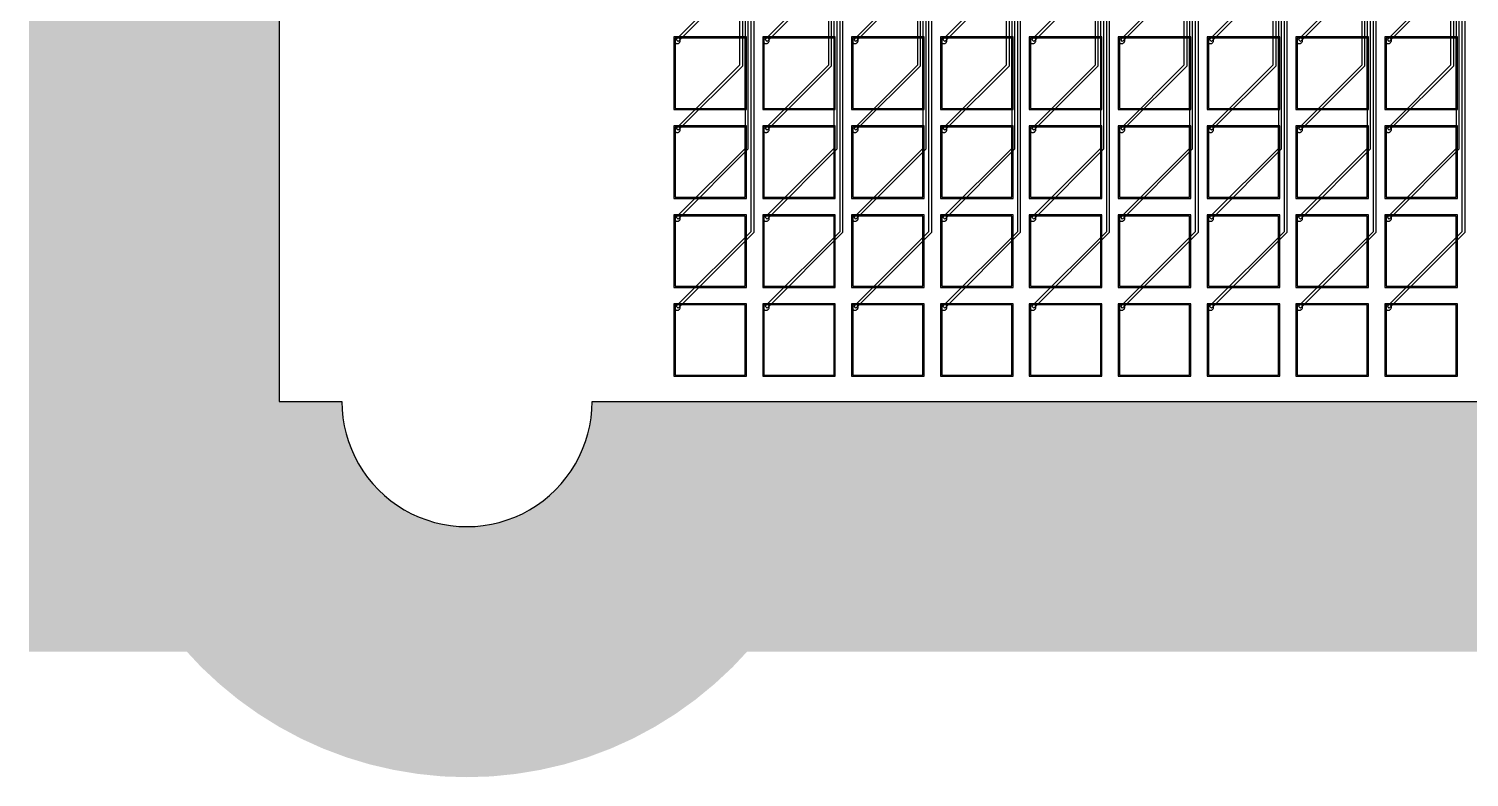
# Model space of a CAD drawing. Header units: metres. Extents: x -515 to 4265, y 201 to 1873.
# Drawn here: x -515 to 635, y 201 to 798 of the extents above; entities that cross this region are included whole.
import ezdxf

# ---------------------------------------------------------------- set-up
doc = ezdxf.new("R2010")
doc.units = ezdxf.units.M
for name, color, linetype in [('Etching', 1, 'CONTINUOUS'), ('EtchingPad', 2, 'CONTINUOUS'), ('Metal1', 4, 'CONTINUOUS'), ('Metal2', 3, 'CONTINUOUS'), ('Polyimide', 7, 'CONTINUOUS'), ('Polyimide_Negative', 5, 'CONTINUOUS')]:
    doc.layers.add(name, color=color, linetype=linetype)

msp = doc.modelspace()

# ---------------------------------------------------------------- hatches: boundary and pattern name
at = {"layer": 'Polyimide_Negative'}
h = msp.add_hatch(color=5, dxfattribs=at)
h.paths.add_polyline_path([(-515.2, 1873), (4265.2, 1873), (4265.2, 230), (1697, 230), (1697, 301), (58.4, 301), (47, 288.8), (32.6, 275.4), (17.4, 262.9), (1.5, 251.5), (-15.2, 241.1), (-32.5, 231.8), (-50.4, 223.7), (-68.8, 216.8), (-87.6, 211.1), (-106.7, 206.7), (-126.1, 203.5), (-145.6, 201.5), (-165.3, 200.9), (-184.9, 201.5), (-204.4, 203.5), (-223.8, 206.7), (-242.9, 211.1), (-261.7, 216.8), (-280.1, 223.7), (-298, 231.8), (-315.3, 241.1), (-332, 251.5), (-347.9, 262.9), (-363.1, 275.4), (-377.5, 288.8), (-388.9, 301), (-515.2, 301), (-515.2, 1873)])
h.paths.add_polyline_path([(-265.2, 501), (-265, 494.5), (-264.4, 487.9), (-263.3, 481.5), (-261.8, 475.1), (-259.9, 468.9), (-257.6, 462.7), (-254.9, 456.8), (-251.9, 451), (-248.4, 445.4), (-244.6, 440.1), (-240.4, 435.1), (-236, 430.3), (-231.2, 425.8), (-226.1, 421.7), (-220.8, 417.9), (-215.3, 414.4), (-209.5, 411.3), (-203.5, 408.6), (-197.4, 406.3), (-191.1, 404.4), (-184.8, 402.9), (-178.3, 401.9), (-171.8, 401.2), (-165.3, 401), (-158.7, 401.2), (-152.2, 401.9), (-145.7, 402.9), (-139.4, 404.4), (-133.1, 406.3), (-127, 408.6), (-121, 411.3), (-115.3, 414.4), (-109.7, 417.9), (-104.4, 421.7), (-99.3, 425.8), (-94.5, 430.3), (-90.1, 435.1), (-85.9, 440.1), (-82.1, 445.4), (-78.6, 451), (-75.6, 456.8), (-72.9, 462.7), (-70.6, 468.9), (-68.7, 475.1), (-67.2, 481.5), (-66.1, 487.9), (-65.5, 494.5), (-65.2, 501), (1897, 501), (1897, 430), (3810.2, 430), (3810.5, 436.9), (3811.1, 443.7), (3812.3, 450.5), (3813.8, 457.2), (3815.8, 463.8), (3818.2, 470.2), (3821.1, 476.4), (3824.3, 482.5), (3827.9, 488.3), (3831.9, 493.9), (3836.3, 499.2), (3841, 504.2), (3846, 508.9), (3851.3, 513.3), (3856.9, 517.3), (3862.8, 520.9), (3868.8, 524.2), (3875.1, 527), (3881.5, 529.4), (3888.1, 531.4), (3894.8, 533), (3901.5, 534.1), (3908.4, 534.8), (3915.2, 535), (3922.1, 534.8), (3929, 534.1), (3935.7, 533), (3942.4, 531.4), (3949, 529.4), (3955.4, 527), (3961.7, 524.2), (3967.8, 520.9), (3973.6, 517.3), (3979.2, 513.3), (3984.5, 508.9), (3989.5, 504.2), (3994.2, 499.2), (3998.6, 493.9), (4002.6, 488.3), (4006.2, 482.5), (4009.4, 476.4), (4012.3, 470.2), (4014.7, 463.8), (4016.7, 457.2), (4018.2, 450.5), (4019.4, 443.7), (4020, 436.9), (4020.2, 430), (4065.2, 430), (4065.2, 1673), (-315.2, 1673), (-315.2, 501), (-265.2, 501)], flags=0)

# ---------------------------------------------------------------- linework, layer by layer
at = {"layer": 'Etching'}
for points in [[(5.2, 789.2), (5.2, 789.6), (5.2, 789.9), (5.1, 790.2), (4.9, 790.5), (4.7, 790.8), (4.5, 791), (4.3, 791.2), (4, 791.4), (3.7, 791.6), (3.4, 791.7), (3.1, 791.7), (2.7, 791.8), (2.4, 791.7), (2.1, 791.7), (1.8, 791.6), (1.5, 791.4), (1.2, 791.2), (1, 791), (0.8, 790.8), (0.6, 790.5), (0.4, 790.2), (0.3, 789.9), (0.3, 789.6), (0.2, 789.2), (0.3, 788.9), (0.3, 788.6), (0.4, 788.3), (0.6, 788), (0.8, 787.7), (1, 787.5), (1.2, 787.3), (1.5, 787.1), (1.8, 786.9), (2.1, 786.8), (2.4, 786.8), (2.7, 786.8), (3.1, 786.8), (3.4, 786.8), (3.7, 786.9), (4, 787.1), (4.3, 787.3), (4.5, 787.5), (4.7, 787.7), (4.9, 788), (5.1, 788.3), (5.2, 788.6), (5.2, 788.9), (5.2, 789.2)], [(76.2, 789.2), (76.2, 789.6), (76.2, 789.9), (76.1, 790.2), (75.9, 790.5), (75.7, 790.8), (75.5, 791), (75.3, 791.2), (75, 791.4), (74.7, 791.6), (74.4, 791.7), (74.1, 791.7), (73.8, 791.8), (73.4, 791.7), (73.1, 791.7), (72.8, 791.6), (72.5, 791.4), (72.2, 791.2), (72, 791), (71.8, 790.8), (71.6, 790.5), (71.4, 790.2), (71.3, 789.9), (71.3, 789.6), (71.2, 789.2), (71.3, 788.9), (71.3, 788.6), (71.4, 788.3), (71.6, 788), (71.8, 787.7), (72, 787.5), (72.2, 787.3), (72.5, 787.1), (72.8, 786.9), (73.1, 786.8), (73.4, 786.8), (73.8, 786.8), (74.1, 786.8), (74.4, 786.8), (74.7, 786.9), (75, 787.1), (75.3, 787.3), (75.5, 787.5), (75.7, 787.7), (75.9, 788), (76.1, 788.3), (76.2, 788.6), (76.2, 788.9), (76.2, 789.2)], [(147.2, 789.2), (147.2, 789.6), (147.2, 789.9), (147.1, 790.2), (146.9, 790.5), (146.7, 790.8), (146.5, 791), (146.3, 791.2), (146, 791.4), (145.7, 791.6), (145.4, 791.7), (145.1, 791.7), (144.8, 791.8), (144.4, 791.7), (144.1, 791.7), (143.8, 791.6), (143.5, 791.4), (143.2, 791.2), (143, 791), (142.8, 790.8), (142.6, 790.5), (142.4, 790.2), (142.3, 789.9), (142.3, 789.6), (142.2, 789.2), (142.3, 788.9), (142.3, 788.6), (142.4, 788.3), (142.6, 788), (142.8, 787.7), (143, 787.5), (143.2, 787.3), (143.5, 787.1), (143.8, 786.9), (144.1, 786.8), (144.4, 786.8), (144.8, 786.8), (145.1, 786.8), (145.4, 786.8), (145.7, 786.9), (146, 787.1), (146.3, 787.3), (146.5, 787.5), (146.7, 787.7), (146.9, 788), (147.1, 788.3), (147.2, 788.6), (147.2, 788.9), (147.2, 789.2)], [(218.2, 789.2), (218.2, 789.6), (218.2, 789.9), (218.1, 790.2), (217.9, 790.5), (217.7, 790.8), (217.5, 791), (217.3, 791.2), (217, 791.4), (216.7, 791.6), (216.4, 791.7), (216.1, 791.7), (215.8, 791.8), (215.4, 791.7), (215.1, 791.7), (214.8, 791.6), (214.5, 791.4), (214.2, 791.2), (214, 791), (213.8, 790.8), (213.6, 790.5), (213.4, 790.2), (213.3, 789.9), (213.3, 789.6), (213.2, 789.2), (213.3, 788.9), (213.3, 788.6), (213.4, 788.3), (213.6, 788), (213.8, 787.7), (214, 787.5), (214.2, 787.3), (214.5, 787.1), (214.8, 786.9), (215.1, 786.8), (215.4, 786.8), (215.8, 786.8), (216.1, 786.8), (216.4, 786.8), (216.7, 786.9), (217, 787.1), (217.3, 787.3), (217.5, 787.5), (217.7, 787.7), (217.9, 788), (218.1, 788.3), (218.2, 788.6), (218.2, 788.9), (218.2, 789.2)], [(289.2, 789.2), (289.2, 789.6), (289.2, 789.9), (289.1, 790.2), (288.9, 790.5), (288.7, 790.8), (288.5, 791), (288.3, 791.2), (288, 791.4), (287.7, 791.6), (287.4, 791.7), (287.1, 791.7), (286.8, 791.8), (286.4, 791.7), (286.1, 791.7), (285.8, 791.6), (285.5, 791.4), (285.2, 791.2), (285, 791), (284.8, 790.8), (284.6, 790.5), (284.4, 790.2), (284.3, 789.9), (284.3, 789.6), (284.2, 789.2), (284.3, 788.9), (284.3, 788.6), (284.4, 788.3), (284.6, 788), (284.8, 787.7), (285, 787.5), (285.2, 787.3), (285.5, 787.1), (285.8, 786.9), (286.1, 786.8), (286.4, 786.8), (286.8, 786.8), (287.1, 786.8), (287.4, 786.8), (287.7, 786.9), (288, 787.1), (288.3, 787.3), (288.5, 787.5), (288.7, 787.7), (288.9, 788), (289.1, 788.3), (289.2, 788.6), (289.2, 788.9), (289.2, 789.2)], [(360.2, 789.2), (360.2, 789.6), (360.2, 789.9), (360.1, 790.2), (359.9, 790.5), (359.7, 790.8), (359.5, 791), (359.3, 791.2), (359, 791.4), (358.7, 791.6), (358.4, 791.7), (358.1, 791.7), (357.8, 791.8), (357.4, 791.7), (357.1, 791.7), (356.8, 791.6), (356.5, 791.4), (356.2, 791.2), (356, 791), (355.8, 790.8), (355.6, 790.5), (355.4, 790.2), (355.3, 789.9), (355.3, 789.6), (355.2, 789.2), (355.3, 788.9), (355.3, 788.6), (355.4, 788.3), (355.6, 788), (355.8, 787.7), (356, 787.5), (356.2, 787.3), (356.5, 787.1), (356.8, 786.9), (357.1, 786.8), (357.4, 786.8), (357.8, 786.8), (358.1, 786.8), (358.4, 786.8), (358.7, 786.9), (359, 787.1), (359.3, 787.3), (359.5, 787.5), (359.7, 787.7), (359.9, 788), (360.1, 788.3), (360.2, 788.6), (360.2, 788.9), (360.2, 789.2)], [(431.2, 789.2), (431.2, 789.6), (431.2, 789.9), (431.1, 790.2), (430.9, 790.5), (430.7, 790.8), (430.5, 791), (430.3, 791.2), (430, 791.4), (429.7, 791.6), (429.4, 791.7), (429.1, 791.7), (428.8, 791.8), (428.4, 791.7), (428.1, 791.7), (427.8, 791.6), (427.5, 791.4), (427.2, 791.2), (427, 791), (426.8, 790.8), (426.6, 790.5), (426.4, 790.2), (426.3, 789.9), (426.3, 789.6), (426.2, 789.2), (426.3, 788.9), (426.3, 788.6), (426.4, 788.3), (426.6, 788), (426.8, 787.7), (427, 787.5), (427.2, 787.3), (427.5, 787.1), (427.8, 786.9), (428.1, 786.8), (428.4, 786.8), (428.8, 786.8), (429.1, 786.8), (429.4, 786.8), (429.7, 786.9), (430, 787.1), (430.3, 787.3), (430.5, 787.5), (430.7, 787.7), (430.9, 788), (431.1, 788.3), (431.2, 788.6), (431.2, 788.9), (431.2, 789.2)], [(502.2, 789.2), (502.2, 789.6), (502.2, 789.9), (502.1, 790.2), (501.9, 790.5), (501.7, 790.8), (501.5, 791), (501.3, 791.2), (501, 791.4), (500.7, 791.6), (500.4, 791.7), (500.1, 791.7), (499.8, 791.8), (499.4, 791.7), (499.1, 791.7), (498.8, 791.6), (498.5, 791.4), (498.2, 791.2), (498, 791), (497.8, 790.8), (497.6, 790.5), (497.4, 790.2), (497.3, 789.9), (497.3, 789.6), (497.2, 789.2), (497.3, 788.9), (497.3, 788.6), (497.4, 788.3), (497.6, 788), (497.8, 787.7), (498, 787.5), (498.2, 787.3), (498.5, 787.1), (498.8, 786.9), (499.1, 786.8), (499.4, 786.8), (499.8, 786.8), (500.1, 786.8), (500.4, 786.8), (500.7, 786.9), (501, 787.1), (501.3, 787.3), (501.5, 787.5), (501.7, 787.7), (501.9, 788), (502.1, 788.3), (502.2, 788.6), (502.2, 788.9), (502.2, 789.2)], [(573.2, 789.2), (573.2, 789.6), (573.2, 789.9), (573.1, 790.2), (572.9, 790.5), (572.7, 790.8), (572.5, 791), (572.3, 791.2), (572, 791.4), (571.7, 791.6), (571.4, 791.7), (571.1, 791.7), (570.8, 791.8), (570.4, 791.7), (570.1, 791.7), (569.8, 791.6), (569.5, 791.4), (569.2, 791.2), (569, 791), (568.8, 790.8), (568.6, 790.5), (568.4, 790.2), (568.3, 789.9), (568.3, 789.6), (568.2, 789.2), (568.3, 788.9), (568.3, 788.6), (568.4, 788.3), (568.6, 788), (568.8, 787.7), (569, 787.5), (569.2, 787.3), (569.5, 787.1), (569.8, 786.9), (570.1, 786.8), (570.4, 786.8), (570.8, 786.8), (571.1, 786.8), (571.4, 786.8), (571.7, 786.9), (572, 787.1), (572.3, 787.3), (572.5, 787.5), (572.7, 787.7), (572.9, 788), (573.1, 788.3), (573.2, 788.6), (573.2, 788.9), (573.2, 789.2)], [(5.2, 718.2), (5.2, 718.6), (5.2, 718.9), (5.1, 719.2), (4.9, 719.5), (4.7, 719.8), (4.5, 720), (4.3, 720.2), (4, 720.4), (3.7, 720.6), (3.4, 720.7), (3.1, 720.7), (2.7, 720.8), (2.4, 720.7), (2.1, 720.7), (1.8, 720.6), (1.5, 720.4), (1.2, 720.2), (1, 720), (0.8, 719.8), (0.6, 719.5), (0.4, 719.2), (0.3, 718.9), (0.3, 718.6), (0.2, 718.2), (0.3, 717.9), (0.3, 717.6), (0.4, 717.3), (0.6, 717), (0.8, 716.7), (1, 716.5), (1.2, 716.3), (1.5, 716.1), (1.8, 715.9), (2.1, 715.8), (2.4, 715.8), (2.7, 715.8), (3.1, 715.8), (3.4, 715.8), (3.7, 715.9), (4, 716.1), (4.3, 716.3), (4.5, 716.5), (4.7, 716.7), (4.9, 717), (5.1, 717.3), (5.2, 717.6), (5.2, 717.9), (5.2, 718.2)], [(76.2, 718.2), (76.2, 718.6), (76.2, 718.9), (76.1, 719.2), (75.9, 719.5), (75.7, 719.8), (75.5, 720), (75.3, 720.2), (75, 720.4), (74.7, 720.6), (74.4, 720.7), (74.1, 720.7), (73.8, 720.8), (73.4, 720.7), (73.1, 720.7), (72.8, 720.6), (72.5, 720.4), (72.2, 720.2), (72, 720), (71.8, 719.8), (71.6, 719.5), (71.4, 719.2), (71.3, 718.9), (71.3, 718.6), (71.2, 718.2), (71.3, 717.9), (71.3, 717.6), (71.4, 717.3), (71.6, 717), (71.8, 716.7), (72, 716.5), (72.2, 716.3), (72.5, 716.1), (72.8, 715.9), (73.1, 715.8), (73.4, 715.8), (73.8, 715.8), (74.1, 715.8), (74.4, 715.8), (74.7, 715.9), (75, 716.1), (75.3, 716.3), (75.5, 716.5), (75.7, 716.7), (75.9, 717), (76.1, 717.3), (76.2, 717.6), (76.2, 717.9), (76.2, 718.2)], [(147.2, 718.2), (147.2, 718.6), (147.2, 718.9), (147.1, 719.2), (146.9, 719.5), (146.7, 719.8), (146.5, 720), (146.3, 720.2), (146, 720.4), (145.7, 720.6), (145.4, 720.7), (145.1, 720.7), (144.8, 720.8), (144.4, 720.7), (144.1, 720.7), (143.8, 720.6), (143.5, 720.4), (143.2, 720.2), (143, 720), (142.8, 719.8), (142.6, 719.5), (142.4, 719.2), (142.3, 718.9), (142.3, 718.6), (142.2, 718.2), (142.3, 717.9), (142.3, 717.6), (142.4, 717.3), (142.6, 717), (142.8, 716.7), (143, 716.5), (143.2, 716.3), (143.5, 716.1), (143.8, 715.9), (144.1, 715.8), (144.4, 715.8), (144.8, 715.8), (145.1, 715.8), (145.4, 715.8), (145.7, 715.9), (146, 716.1), (146.3, 716.3), (146.5, 716.5), (146.7, 716.7), (146.9, 717), (147.1, 717.3), (147.2, 717.6), (147.2, 717.9), (147.2, 718.2)], [(218.2, 718.2), (218.2, 718.6), (218.2, 718.9), (218.1, 719.2), (217.9, 719.5), (217.7, 719.8), (217.5, 720), (217.3, 720.2), (217, 720.4), (216.7, 720.6), (216.4, 720.7), (216.1, 720.7), (215.8, 720.8), (215.4, 720.7), (215.1, 720.7), (214.8, 720.6), (214.5, 720.4), (214.2, 720.2), (214, 720), (213.8, 719.8), (213.6, 719.5), (213.4, 719.2), (213.3, 718.9), (213.3, 718.6), (213.2, 718.2), (213.3, 717.9), (213.3, 717.6), (213.4, 717.3), (213.6, 717), (213.8, 716.7), (214, 716.5), (214.2, 716.3), (214.5, 716.1), (214.8, 715.9), (215.1, 715.8), (215.4, 715.8), (215.8, 715.8), (216.1, 715.8), (216.4, 715.8), (216.7, 715.9), (217, 716.1), (217.3, 716.3), (217.5, 716.5), (217.7, 716.7), (217.9, 717), (218.1, 717.3), (218.2, 717.6), (218.2, 717.9), (218.2, 718.2)], [(289.2, 718.2), (289.2, 718.6), (289.2, 718.9), (289.1, 719.2), (288.9, 719.5), (288.7, 719.8), (288.5, 720), (288.3, 720.2), (288, 720.4), (287.7, 720.6), (287.4, 720.7), (287.1, 720.7), (286.8, 720.8), (286.4, 720.7), (286.1, 720.7), (285.8, 720.6), (285.5, 720.4), (285.2, 720.2), (285, 720), (284.8, 719.8), (284.6, 719.5), (284.4, 719.2), (284.3, 718.9), (284.3, 718.6), (284.2, 718.2), (284.3, 717.9), (284.3, 717.6), (284.4, 717.3), (284.6, 717), (284.8, 716.7), (285, 716.5), (285.2, 716.3), (285.5, 716.1), (285.8, 715.9), (286.1, 715.8), (286.4, 715.8), (286.8, 715.8), (287.1, 715.8), (287.4, 715.8), (287.7, 715.9), (288, 716.1), (288.3, 716.3), (288.5, 716.5), (288.7, 716.7), (288.9, 717), (289.1, 717.3), (289.2, 717.6), (289.2, 717.9), (289.2, 718.2)], [(360.2, 718.2), (360.2, 718.6), (360.2, 718.9), (360.1, 719.2), (359.9, 719.5), (359.7, 719.8), (359.5, 720), (359.3, 720.2), (359, 720.4), (358.7, 720.6), (358.4, 720.7), (358.1, 720.7), (357.8, 720.8), (357.4, 720.7), (357.1, 720.7), (356.8, 720.6), (356.5, 720.4), (356.2, 720.2), (356, 720), (355.8, 719.8), (355.6, 719.5), (355.4, 719.2), (355.3, 718.9), (355.3, 718.6), (355.2, 718.2), (355.3, 717.9), (355.3, 717.6), (355.4, 717.3), (355.6, 717), (355.8, 716.7), (356, 716.5), (356.2, 716.3), (356.5, 716.1), (356.8, 715.9), (357.1, 715.8), (357.4, 715.8), (357.8, 715.8), (358.1, 715.8), (358.4, 715.8), (358.7, 715.9), (359, 716.1), (359.3, 716.3), (359.5, 716.5), (359.7, 716.7), (359.9, 717), (360.1, 717.3), (360.2, 717.6), (360.2, 717.9), (360.2, 718.2)], [(431.2, 718.2), (431.2, 718.6), (431.2, 718.9), (431.1, 719.2), (430.9, 719.5), (430.7, 719.8), (430.5, 720), (430.3, 720.2), (430, 720.4), (429.7, 720.6), (429.4, 720.7), (429.1, 720.7), (428.8, 720.8), (428.4, 720.7), (428.1, 720.7), (427.8, 720.6), (427.5, 720.4), (427.2, 720.2), (427, 720), (426.8, 719.8), (426.6, 719.5), (426.4, 719.2), (426.3, 718.9), (426.3, 718.6), (426.2, 718.2), (426.3, 717.9), (426.3, 717.6), (426.4, 717.3), (426.6, 717), (426.8, 716.7), (427, 716.5), (427.2, 716.3), (427.5, 716.1), (427.8, 715.9), (428.1, 715.8), (428.4, 715.8), (428.8, 715.8), (429.1, 715.8), (429.4, 715.8), (429.7, 715.9), (430, 716.1), (430.3, 716.3), (430.5, 716.5), (430.7, 716.7), (430.9, 717), (431.1, 717.3), (431.2, 717.6), (431.2, 717.9), (431.2, 718.2)], [(502.2, 718.2), (502.2, 718.6), (502.2, 718.9), (502.1, 719.2), (501.9, 719.5), (501.7, 719.8), (501.5, 720), (501.3, 720.2), (501, 720.4), (500.7, 720.6), (500.4, 720.7), (500.1, 720.7), (499.8, 720.8), (499.4, 720.7), (499.1, 720.7), (498.8, 720.6), (498.5, 720.4), (498.2, 720.2), (498, 720), (497.8, 719.8), (497.6, 719.5), (497.4, 719.2), (497.3, 718.9), (497.3, 718.6), (497.2, 718.2), (497.3, 717.9), (497.3, 717.6), (497.4, 717.3), (497.6, 717), (497.8, 716.7), (498, 716.5), (498.2, 716.3), (498.5, 716.1), (498.8, 715.9), (499.1, 715.8), (499.4, 715.8), (499.8, 715.8), (500.1, 715.8), (500.4, 715.8), (500.7, 715.9), (501, 716.1), (501.3, 716.3), (501.5, 716.5), (501.7, 716.7), (501.9, 717), (502.1, 717.3), (502.2, 717.6), (502.2, 717.9), (502.2, 718.2)], [(573.2, 718.2), (573.2, 718.6), (573.2, 718.9), (573.1, 719.2), (572.9, 719.5), (572.7, 719.8), (572.5, 720), (572.3, 720.2), (572, 720.4), (571.7, 720.6), (571.4, 720.7), (571.1, 720.7), (570.8, 720.8), (570.4, 720.7), (570.1, 720.7), (569.8, 720.6), (569.5, 720.4), (569.2, 720.2), (569, 720), (568.8, 719.8), (568.6, 719.5), (568.4, 719.2), (568.3, 718.9), (568.3, 718.6), (568.2, 718.2), (568.3, 717.9), (568.3, 717.6), (568.4, 717.3), (568.6, 717), (568.8, 716.7), (569, 716.5), (569.2, 716.3), (569.5, 716.1), (569.8, 715.9), (570.1, 715.8), (570.4, 715.8), (570.8, 715.8), (571.1, 715.8), (571.4, 715.8), (571.7, 715.9), (572, 716.1), (572.3, 716.3), (572.5, 716.5), (572.7, 716.7), (572.9, 717), (573.1, 717.3), (573.2, 717.6), (573.2, 717.9), (573.2, 718.2)], [(5.2, 647.2), (5.2, 647.6), (5.2, 647.9), (5.1, 648.2), (4.9, 648.5), (4.7, 648.8), (4.5, 649), (4.3, 649.2), (4, 649.4), (3.7, 649.6), (3.4, 649.7), (3.1, 649.7), (2.7, 649.8), (2.4, 649.7), (2.1, 649.7), (1.8, 649.6), (1.5, 649.4), (1.2, 649.2), (1, 649), (0.8, 648.8), (0.6, 648.5), (0.4, 648.2), (0.3, 647.9), (0.3, 647.6), (0.2, 647.2), (0.3, 646.9), (0.3, 646.6), (0.4, 646.3), (0.6, 646), (0.8, 645.7), (1, 645.5), (1.2, 645.3), (1.5, 645.1), (1.8, 644.9), (2.1, 644.8), (2.4, 644.8), (2.7, 644.8), (3.1, 644.8), (3.4, 644.8), (3.7, 644.9), (4, 645.1), (4.3, 645.3), (4.5, 645.5), (4.7, 645.7), (4.9, 646), (5.1, 646.3), (5.2, 646.6), (5.2, 646.9), (5.2, 647.2)], [(76.2, 647.2), (76.2, 647.6), (76.2, 647.9), (76.1, 648.2), (75.9, 648.5), (75.7, 648.8), (75.5, 649), (75.3, 649.2), (75, 649.4), (74.7, 649.6), (74.4, 649.7), (74.1, 649.7), (73.8, 649.8), (73.4, 649.7), (73.1, 649.7), (72.8, 649.6), (72.5, 649.4), (72.2, 649.2), (72, 649), (71.8, 648.8), (71.6, 648.5), (71.4, 648.2), (71.3, 647.9), (71.3, 647.6), (71.2, 647.2), (71.3, 646.9), (71.3, 646.6), (71.4, 646.3), (71.6, 646), (71.8, 645.7), (72, 645.5), (72.2, 645.3), (72.5, 645.1), (72.8, 644.9), (73.1, 644.8), (73.4, 644.8), (73.8, 644.8), (74.1, 644.8), (74.4, 644.8), (74.7, 644.9), (75, 645.1), (75.3, 645.3), (75.5, 645.5), (75.7, 645.7), (75.9, 646), (76.1, 646.3), (76.2, 646.6), (76.2, 646.9), (76.2, 647.2)], [(147.2, 647.2), (147.2, 647.6), (147.2, 647.9), (147.1, 648.2), (146.9, 648.5), (146.7, 648.8), (146.5, 649), (146.3, 649.2), (146, 649.4), (145.7, 649.6), (145.4, 649.7), (145.1, 649.7), (144.8, 649.8), (144.4, 649.7), (144.1, 649.7), (143.8, 649.6), (143.5, 649.4), (143.2, 649.2), (143, 649), (142.8, 648.8), (142.6, 648.5), (142.4, 648.2), (142.3, 647.9), (142.3, 647.6), (142.2, 647.2), (142.3, 646.9), (142.3, 646.6), (142.4, 646.3), (142.6, 646), (142.8, 645.7), (143, 645.5), (143.2, 645.3), (143.5, 645.1), (143.8, 644.9), (144.1, 644.8), (144.4, 644.8), (144.8, 644.8), (145.1, 644.8), (145.4, 644.8), (145.7, 644.9), (146, 645.1), (146.3, 645.3), (146.5, 645.5), (146.7, 645.7), (146.9, 646), (147.1, 646.3), (147.2, 646.6), (147.2, 646.9), (147.2, 647.2)], [(218.2, 647.2), (218.2, 647.6), (218.2, 647.9), (218.1, 648.2), (217.9, 648.5), (217.7, 648.8), (217.5, 649), (217.3, 649.2), (217, 649.4), (216.7, 649.6), (216.4, 649.7), (216.1, 649.7), (215.8, 649.8), (215.4, 649.7), (215.1, 649.7), (214.8, 649.6), (214.5, 649.4), (214.2, 649.2), (214, 649), (213.8, 648.8), (213.6, 648.5), (213.4, 648.2), (213.3, 647.9), (213.3, 647.6), (213.2, 647.2), (213.3, 646.9), (213.3, 646.6), (213.4, 646.3), (213.6, 646), (213.8, 645.7), (214, 645.5), (214.2, 645.3), (214.5, 645.1), (214.8, 644.9), (215.1, 644.8), (215.4, 644.8), (215.8, 644.8), (216.1, 644.8), (216.4, 644.8), (216.7, 644.9), (217, 645.1), (217.3, 645.3), (217.5, 645.5), (217.7, 645.7), (217.9, 646), (218.1, 646.3), (218.2, 646.6), (218.2, 646.9), (218.2, 647.2)], [(289.2, 647.2), (289.2, 647.6), (289.2, 647.9), (289.1, 648.2), (288.9, 648.5), (288.7, 648.8), (288.5, 649), (288.3, 649.2), (288, 649.4), (287.7, 649.6), (287.4, 649.7), (287.1, 649.7), (286.8, 649.8), (286.4, 649.7), (286.1, 649.7), (285.8, 649.6), (285.5, 649.4), (285.2, 649.2), (285, 649), (284.8, 648.8), (284.6, 648.5), (284.4, 648.2), (284.3, 647.9), (284.3, 647.6), (284.2, 647.2), (284.3, 646.9), (284.3, 646.6), (284.4, 646.3), (284.6, 646), (284.8, 645.7), (285, 645.5), (285.2, 645.3), (285.5, 645.1), (285.8, 644.9), (286.1, 644.8), (286.4, 644.8), (286.8, 644.8), (287.1, 644.8), (287.4, 644.8), (287.7, 644.9), (288, 645.1), (288.3, 645.3), (288.5, 645.5), (288.7, 645.7), (288.9, 646), (289.1, 646.3), (289.2, 646.6), (289.2, 646.9), (289.2, 647.2)], [(360.2, 647.2), (360.2, 647.6), (360.2, 647.9), (360.1, 648.2), (359.9, 648.5), (359.7, 648.8), (359.5, 649), (359.3, 649.2), (359, 649.4), (358.7, 649.6), (358.4, 649.7), (358.1, 649.7), (357.8, 649.8), (357.4, 649.7), (357.1, 649.7), (356.8, 649.6), (356.5, 649.4), (356.2, 649.2), (356, 649), (355.8, 648.8), (355.6, 648.5), (355.4, 648.2), (355.3, 647.9), (355.3, 647.6), (355.2, 647.2), (355.3, 646.9), (355.3, 646.6), (355.4, 646.3), (355.6, 646), (355.8, 645.7), (356, 645.5), (356.2, 645.3), (356.5, 645.1), (356.8, 644.9), (357.1, 644.8), (357.4, 644.8), (357.8, 644.8), (358.1, 644.8), (358.4, 644.8), (358.7, 644.9), (359, 645.1), (359.3, 645.3), (359.5, 645.5), (359.7, 645.7), (359.9, 646), (360.1, 646.3), (360.2, 646.6), (360.2, 646.9), (360.2, 647.2)], [(431.2, 647.2), (431.2, 647.6), (431.2, 647.9), (431.1, 648.2), (430.9, 648.5), (430.7, 648.8), (430.5, 649), (430.3, 649.2), (430, 649.4), (429.7, 649.6), (429.4, 649.7), (429.1, 649.7), (428.8, 649.8), (428.4, 649.7), (428.1, 649.7), (427.8, 649.6), (427.5, 649.4), (427.2, 649.2), (427, 649), (426.8, 648.8), (426.6, 648.5), (426.4, 648.2), (426.3, 647.9), (426.3, 647.6), (426.2, 647.2), (426.3, 646.9), (426.3, 646.6), (426.4, 646.3), (426.6, 646), (426.8, 645.7), (427, 645.5), (427.2, 645.3), (427.5, 645.1), (427.8, 644.9), (428.1, 644.8), (428.4, 644.8), (428.8, 644.8), (429.1, 644.8), (429.4, 644.8), (429.7, 644.9), (430, 645.1), (430.3, 645.3), (430.5, 645.5), (430.7, 645.7), (430.9, 646), (431.1, 646.3), (431.2, 646.6), (431.2, 646.9), (431.2, 647.2)], [(502.2, 647.2), (502.2, 647.6), (502.2, 647.9), (502.1, 648.2), (501.9, 648.5), (501.7, 648.8), (501.5, 649), (501.3, 649.2), (501, 649.4), (500.7, 649.6), (500.4, 649.7), (500.1, 649.7), (499.8, 649.8), (499.4, 649.7), (499.1, 649.7), (498.8, 649.6), (498.5, 649.4), (498.2, 649.2), (498, 649), (497.8, 648.8), (497.6, 648.5), (497.4, 648.2), (497.3, 647.9), (497.3, 647.6), (497.2, 647.2), (497.3, 646.9), (497.3, 646.6), (497.4, 646.3), (497.6, 646), (497.8, 645.7), (498, 645.5), (498.2, 645.3), (498.5, 645.1), (498.8, 644.9), (499.1, 644.8), (499.4, 644.8), (499.8, 644.8), (500.1, 644.8), (500.4, 644.8), (500.7, 644.9), (501, 645.1), (501.3, 645.3), (501.5, 645.5), (501.7, 645.7), (501.9, 646), (502.1, 646.3), (502.2, 646.6), (502.2, 646.9), (502.2, 647.2)], [(573.2, 647.2), (573.2, 647.6), (573.2, 647.9), (573.1, 648.2), (572.9, 648.5), (572.7, 648.8), (572.5, 649), (572.3, 649.2), (572, 649.4), (571.7, 649.6), (571.4, 649.7), (571.1, 649.7), (570.8, 649.8), (570.4, 649.7), (570.1, 649.7), (569.8, 649.6), (569.5, 649.4), (569.2, 649.2), (569, 649), (568.8, 648.8), (568.6, 648.5), (568.4, 648.2), (568.3, 647.9), (568.3, 647.6), (568.2, 647.2), (568.3, 646.9), (568.3, 646.6), (568.4, 646.3), (568.6, 646), (568.8, 645.7), (569, 645.5), (569.2, 645.3), (569.5, 645.1), (569.8, 644.9), (570.1, 644.8), (570.4, 644.8), (570.8, 644.8), (571.1, 644.8), (571.4, 644.8), (571.7, 644.9), (572, 645.1), (572.3, 645.3), (572.5, 645.5), (572.7, 645.7), (572.9, 646), (573.1, 646.3), (573.2, 646.6), (573.2, 646.9), (573.2, 647.2)], [(5.2, 576.2), (5.2, 576.6), (5.2, 576.9), (5.1, 577.2), (4.9, 577.5), (4.7, 577.8), (4.5, 578), (4.3, 578.2), (4, 578.4), (3.7, 578.6), (3.4, 578.7), (3.1, 578.7), (2.7, 578.8), (2.4, 578.7), (2.1, 578.7), (1.8, 578.6), (1.5, 578.4), (1.2, 578.2), (1, 578), (0.8, 577.8), (0.6, 577.5), (0.4, 577.2), (0.3, 576.9), (0.3, 576.6), (0.2, 576.2), (0.3, 575.9), (0.3, 575.6), (0.4, 575.3), (0.6, 575), (0.8, 574.7), (1, 574.5), (1.2, 574.3), (1.5, 574.1), (1.8, 573.9), (2.1, 573.8), (2.4, 573.8), (2.7, 573.8), (3.1, 573.8), (3.4, 573.8), (3.7, 573.9), (4, 574.1), (4.3, 574.3), (4.5, 574.5), (4.7, 574.7), (4.9, 575), (5.1, 575.3), (5.2, 575.6), (5.2, 575.9), (5.2, 576.2)], [(76.2, 576.2), (76.2, 576.6), (76.2, 576.9), (76.1, 577.2), (75.9, 577.5), (75.7, 577.8), (75.5, 578), (75.3, 578.2), (75, 578.4), (74.7, 578.6), (74.4, 578.7), (74.1, 578.7), (73.8, 578.8), (73.4, 578.7), (73.1, 578.7), (72.8, 578.6), (72.5, 578.4), (72.2, 578.2), (72, 578), (71.8, 577.8), (71.6, 577.5), (71.4, 577.2), (71.3, 576.9), (71.3, 576.6), (71.2, 576.2), (71.3, 575.9), (71.3, 575.6), (71.4, 575.3), (71.6, 575), (71.8, 574.7), (72, 574.5), (72.2, 574.3), (72.5, 574.1), (72.8, 573.9), (73.1, 573.8), (73.4, 573.8), (73.8, 573.8), (74.1, 573.8), (74.4, 573.8), (74.7, 573.9), (75, 574.1), (75.3, 574.3), (75.5, 574.5), (75.7, 574.7), (75.9, 575), (76.1, 575.3), (76.2, 575.6), (76.2, 575.9), (76.2, 576.2)], [(147.2, 576.2), (147.2, 576.6), (147.2, 576.9), (147.1, 577.2), (146.9, 577.5), (146.7, 577.8), (146.5, 578), (146.3, 578.2), (146, 578.4), (145.7, 578.6), (145.4, 578.7), (145.1, 578.7), (144.8, 578.8), (144.4, 578.7), (144.1, 578.7), (143.8, 578.6), (143.5, 578.4), (143.2, 578.2), (143, 578), (142.8, 577.8), (142.6, 577.5), (142.4, 577.2), (142.3, 576.9), (142.3, 576.6), (142.2, 576.2), (142.3, 575.9), (142.3, 575.6), (142.4, 575.3), (142.6, 575), (142.8, 574.7), (143, 574.5), (143.2, 574.3), (143.5, 574.1), (143.8, 573.9), (144.1, 573.8), (144.4, 573.8), (144.8, 573.8), (145.1, 573.8), (145.4, 573.8), (145.7, 573.9), (146, 574.1), (146.3, 574.3), (146.5, 574.5), (146.7, 574.7), (146.9, 575), (147.1, 575.3), (147.2, 575.6), (147.2, 575.9), (147.2, 576.2)], [(218.2, 576.2), (218.2, 576.6), (218.2, 576.9), (218.1, 577.2), (217.9, 577.5), (217.7, 577.8), (217.5, 578), (217.3, 578.2), (217, 578.4), (216.7, 578.6), (216.4, 578.7), (216.1, 578.7), (215.8, 578.8), (215.4, 578.7), (215.1, 578.7), (214.8, 578.6), (214.5, 578.4), (214.2, 578.2), (214, 578), (213.8, 577.8), (213.6, 577.5), (213.4, 577.2), (213.3, 576.9), (213.3, 576.6), (213.2, 576.2), (213.3, 575.9), (213.3, 575.6), (213.4, 575.3), (213.6, 575), (213.8, 574.7), (214, 574.5), (214.2, 574.3), (214.5, 574.1), (214.8, 573.9), (215.1, 573.8), (215.4, 573.8), (215.8, 573.8), (216.1, 573.8), (216.4, 573.8), (216.7, 573.9), (217, 574.1), (217.3, 574.3), (217.5, 574.5), (217.7, 574.7), (217.9, 575), (218.1, 575.3), (218.2, 575.6), (218.2, 575.9), (218.2, 576.2)], [(289.2, 576.2), (289.2, 576.6), (289.2, 576.9), (289.1, 577.2), (288.9, 577.5), (288.7, 577.8), (288.5, 578), (288.3, 578.2), (288, 578.4), (287.7, 578.6), (287.4, 578.7), (287.1, 578.7), (286.8, 578.8), (286.4, 578.7), (286.1, 578.7), (285.8, 578.6), (285.5, 578.4), (285.2, 578.2), (285, 578), (284.8, 577.8), (284.6, 577.5), (284.4, 577.2), (284.3, 576.9), (284.3, 576.6), (284.2, 576.2), (284.3, 575.9), (284.3, 575.6), (284.4, 575.3), (284.6, 575), (284.8, 574.7), (285, 574.5), (285.2, 574.3), (285.5, 574.1), (285.8, 573.9), (286.1, 573.8), (286.4, 573.8), (286.8, 573.8), (287.1, 573.8), (287.4, 573.8), (287.7, 573.9), (288, 574.1), (288.3, 574.3), (288.5, 574.5), (288.7, 574.7), (288.9, 575), (289.1, 575.3), (289.2, 575.6), (289.2, 575.9), (289.2, 576.2)], [(360.2, 576.2), (360.2, 576.6), (360.2, 576.9), (360.1, 577.2), (359.9, 577.5), (359.7, 577.8), (359.5, 578), (359.3, 578.2), (359, 578.4), (358.7, 578.6), (358.4, 578.7), (358.1, 578.7), (357.8, 578.8), (357.4, 578.7), (357.1, 578.7), (356.8, 578.6), (356.5, 578.4), (356.2, 578.2), (356, 578), (355.8, 577.8), (355.6, 577.5), (355.4, 577.2), (355.3, 576.9), (355.3, 576.6), (355.2, 576.2), (355.3, 575.9), (355.3, 575.6), (355.4, 575.3), (355.6, 575), (355.8, 574.7), (356, 574.5), (356.2, 574.3), (356.5, 574.1), (356.8, 573.9), (357.1, 573.8), (357.4, 573.8), (357.8, 573.8), (358.1, 573.8), (358.4, 573.8), (358.7, 573.9), (359, 574.1), (359.3, 574.3), (359.5, 574.5), (359.7, 574.7), (359.9, 575), (360.1, 575.3), (360.2, 575.6), (360.2, 575.9), (360.2, 576.2)], [(431.2, 576.2), (431.2, 576.6), (431.2, 576.9), (431.1, 577.2), (430.9, 577.5), (430.7, 577.8), (430.5, 578), (430.3, 578.2), (430, 578.4), (429.7, 578.6), (429.4, 578.7), (429.1, 578.7), (428.8, 578.8), (428.4, 578.7), (428.1, 578.7), (427.8, 578.6), (427.5, 578.4), (427.2, 578.2), (427, 578), (426.8, 577.8), (426.6, 577.5), (426.4, 577.2), (426.3, 576.9), (426.3, 576.6), (426.2, 576.2), (426.3, 575.9), (426.3, 575.6), (426.4, 575.3), (426.6, 575), (426.8, 574.7), (427, 574.5), (427.2, 574.3), (427.5, 574.1), (427.8, 573.9), (428.1, 573.8), (428.4, 573.8), (428.8, 573.8), (429.1, 573.8), (429.4, 573.8), (429.7, 573.9), (430, 574.1), (430.3, 574.3), (430.5, 574.5), (430.7, 574.7), (430.9, 575), (431.1, 575.3), (431.2, 575.6), (431.2, 575.9), (431.2, 576.2)], [(502.2, 576.2), (502.2, 576.6), (502.2, 576.9), (502.1, 577.2), (501.9, 577.5), (501.7, 577.8), (501.5, 578), (501.3, 578.2), (501, 578.4), (500.7, 578.6), (500.4, 578.7), (500.1, 578.7), (499.8, 578.8), (499.4, 578.7), (499.1, 578.7), (498.8, 578.6), (498.5, 578.4), (498.2, 578.2), (498, 578), (497.8, 577.8), (497.6, 577.5), (497.4, 577.2), (497.3, 576.9), (497.3, 576.6), (497.2, 576.2), (497.3, 575.9), (497.3, 575.6), (497.4, 575.3), (497.6, 575), (497.8, 574.7), (498, 574.5), (498.2, 574.3), (498.5, 574.1), (498.8, 573.9), (499.1, 573.8), (499.4, 573.8), (499.8, 573.8), (500.1, 573.8), (500.4, 573.8), (500.7, 573.9), (501, 574.1), (501.3, 574.3), (501.5, 574.5), (501.7, 574.7), (501.9, 575), (502.1, 575.3), (502.2, 575.6), (502.2, 575.9), (502.2, 576.2)], [(573.2, 576.2), (573.2, 576.6), (573.2, 576.9), (573.1, 577.2), (572.9, 577.5), (572.7, 577.8), (572.5, 578), (572.3, 578.2), (572, 578.4), (571.7, 578.6), (571.4, 578.7), (571.1, 578.7), (570.8, 578.8), (570.4, 578.7), (570.1, 578.7), (569.8, 578.6), (569.5, 578.4), (569.2, 578.2), (569, 578), (568.8, 577.8), (568.6, 577.5), (568.4, 577.2), (568.3, 576.9), (568.3, 576.6), (568.2, 576.2), (568.3, 575.9), (568.3, 575.6), (568.4, 575.3), (568.6, 575), (568.8, 574.7), (569, 574.5), (569.2, 574.3), (569.5, 574.1), (569.8, 573.9), (570.1, 573.8), (570.4, 573.8), (570.8, 573.8), (571.1, 573.8), (571.4, 573.8), (571.7, 573.9), (572, 574.1), (572.3, 574.3), (572.5, 574.5), (572.7, 574.7), (572.9, 575), (573.1, 575.3), (573.2, 575.6), (573.2, 575.9), (573.2, 576.2)]]:
    msp.add_lwpolyline(points, close=True, dxfattribs=at)
at = {"layer": 'EtchingPad'}
for points in [[(1, 735), (57, 735), (57, 791), (1, 791), (1, 735)], [(72, 735), (128, 735), (128, 791), (72, 791), (72, 735)], [(143, 735), (199, 735), (199, 791), (143, 791), (143, 735)], [(214, 735), (270, 735), (270, 791), (214, 791), (214, 735)], [(285, 735), (341, 735), (341, 791), (285, 791), (285, 735)], [(356, 735), (412, 735), (412, 791), (356, 791), (356, 735)], [(427, 735), (483, 735), (483, 791), (427, 791), (427, 735)], [(498, 735), (554, 735), (554, 791), (498, 791), (498, 735)], [(569, 735), (625, 735), (625, 791), (569, 791), (569, 735)], [(1, 664), (57, 664), (57, 720), (1, 720), (1, 664)], [(72, 664), (128, 664), (128, 720), (72, 720), (72, 664)], [(143, 664), (199, 664), (199, 720), (143, 720), (143, 664)], [(214, 664), (270, 664), (270, 720), (214, 720), (214, 664)], [(285, 664), (341, 664), (341, 720), (285, 720), (285, 664)], [(356, 664), (412, 664), (412, 720), (356, 720), (356, 664)], [(427, 664), (483, 664), (483, 720), (427, 720), (427, 664)], [(498, 664), (554, 664), (554, 720), (498, 720), (498, 664)], [(569, 664), (625, 664), (625, 720), (569, 720), (569, 664)], [(1, 593), (57, 593), (57, 649), (1, 649), (1, 593)], [(72, 593), (128, 593), (128, 649), (72, 649), (72, 593)], [(143, 593), (199, 593), (199, 649), (143, 649), (143, 593)], [(214, 593), (270, 593), (270, 649), (214, 649), (214, 593)], [(285, 593), (341, 593), (341, 649), (285, 649), (285, 593)], [(356, 593), (412, 593), (412, 649), (356, 649), (356, 593)], [(427, 593), (483, 593), (483, 649), (427, 649), (427, 593)], [(498, 593), (554, 593), (554, 649), (498, 649), (498, 593)], [(569, 593), (625, 593), (625, 649), (569, 649), (569, 593)], [(1, 522), (57, 522), (57, 578), (1, 578), (1, 522)], [(72, 522), (128, 522), (128, 578), (72, 578), (72, 522)], [(143, 522), (199, 522), (199, 578), (143, 578), (143, 522)], [(214, 522), (270, 522), (270, 578), (214, 578), (214, 522)], [(285, 522), (341, 522), (341, 578), (285, 578), (285, 522)], [(356, 522), (412, 522), (412, 578), (356, 578), (356, 522)], [(427, 522), (483, 522), (483, 578), (427, 578), (427, 522)], [(498, 522), (554, 522), (554, 578), (498, 578), (498, 522)], [(569, 522), (625, 522), (625, 578), (569, 578), (569, 522)]]:
    msp.add_lwpolyline(points, close=True, dxfattribs=at)
at = {"layer": 'Metal1'}
for points in [[(63.8, 1573), (63.8, 635.8), (3.5, 575.5), (2, 577), (61.8, 636.7), (61.8, 1573)], [(59.2, 1573), (59.2, 702.3), (3.5, 646.5), (2, 648), (57.2, 703.2), (57.2, 1573)], [(54.8, 1573), (54.8, 768.8), (3.5, 717.5), (2, 719), (52.8, 769.7), (52.8, 1573)], [(50.2, 1573), (50.2, 835.3), (3.5, 788.5), (2, 790), (48.2, 836.2), (48.2, 1573)], [(134.8, 1573), (134.8, 635.8), (74.5, 575.5), (73, 577), (132.8, 636.7), (132.8, 1573)], [(130.2, 1573), (130.2, 702.3), (74.5, 646.5), (73, 648), (128.2, 703.2), (128.2, 1573)], [(125.8, 1573), (125.8, 768.8), (74.5, 717.5), (73, 719), (123.8, 769.7), (123.8, 1573)], [(121.2, 1573), (121.2, 835.3), (74.5, 788.5), (73, 790), (119.2, 836.2), (119.2, 1573)], [(205.8, 1573), (205.8, 635.8), (145.5, 575.5), (144, 577), (203.8, 636.7), (203.8, 1573)], [(201.2, 1573), (201.2, 702.3), (145.5, 646.5), (144, 648), (199.2, 703.2), (199.2, 1573)], [(196.8, 1573), (196.8, 768.8), (145.5, 717.5), (144, 719), (194.8, 769.7), (194.8, 1573)], [(192.2, 1573), (192.2, 835.3), (145.5, 788.5), (144, 790), (190.2, 836.2), (190.2, 1573)], [(276.8, 1573), (276.8, 635.8), (216.5, 575.5), (215, 577), (274.8, 636.7), (274.8, 1573)], [(272.2, 1573), (272.2, 702.3), (216.5, 646.5), (215, 648), (270.2, 703.2), (270.2, 1573)], [(267.8, 1573), (267.8, 768.8), (216.5, 717.5), (215, 719), (265.8, 769.7), (265.8, 1573)], [(263.2, 1573), (263.2, 835.3), (216.5, 788.5), (215, 790), (261.2, 836.2), (261.2, 1573)], [(347.8, 1573), (347.8, 635.8), (287.5, 575.5), (286, 577), (345.8, 636.7), (345.8, 1573)], [(343.2, 1573), (343.2, 702.3), (287.5, 646.5), (286, 648), (341.2, 703.2), (341.2, 1573)], [(338.8, 1573), (338.8, 768.8), (287.5, 717.5), (286, 719), (336.8, 769.7), (336.8, 1573)], [(334.2, 1573), (334.2, 835.3), (287.5, 788.5), (286, 790), (332.2, 836.2), (332.2, 1573)], [(418.8, 1573), (418.8, 635.8), (358.5, 575.5), (357, 577), (416.8, 636.7), (416.8, 1573)], [(414.2, 1573), (414.2, 702.3), (358.5, 646.5), (357, 648), (412.2, 703.2), (412.2, 1573)], [(409.8, 1573), (409.8, 768.8), (358.5, 717.5), (357, 719), (407.8, 769.7), (407.8, 1573)], [(405.2, 1573), (405.2, 835.3), (358.5, 788.5), (357, 790), (403.2, 836.2), (403.2, 1573)], [(489.8, 1573), (489.8, 635.8), (429.5, 575.5), (428, 577), (487.8, 636.7), (487.8, 1573)], [(485.2, 1573), (485.2, 702.3), (429.5, 646.5), (428, 648), (483.2, 703.2), (483.2, 1573)], [(480.8, 1573), (480.8, 768.8), (429.5, 717.5), (428, 719), (478.8, 769.7), (478.8, 1573)], [(476.2, 1573), (476.2, 835.3), (429.5, 788.5), (428, 790), (474.2, 836.2), (474.2, 1573)], [(560.8, 1573), (560.8, 635.8), (500.5, 575.5), (499, 577), (558.8, 636.7), (558.8, 1573)], [(556.2, 1573), (556.2, 702.3), (500.5, 646.5), (499, 648), (554.2, 703.2), (554.2, 1573)], [(551.8, 1573), (551.8, 768.8), (500.5, 717.5), (499, 719), (549.8, 769.7), (549.8, 1573)], [(547.2, 1573), (547.2, 835.3), (500.5, 788.5), (499, 790), (545.2, 836.2), (545.2, 1573)], [(631.8, 1573), (631.8, 635.8), (571.5, 575.5), (570, 577), (629.8, 636.7), (629.8, 1573)], [(627.2, 1573), (627.2, 702.3), (571.5, 646.5), (570, 648), (625.2, 703.2), (625.2, 1573)], [(622.8, 1573), (622.8, 768.8), (571.5, 717.5), (570, 719), (620.8, 769.7), (620.8, 1573)], [(618.2, 1573), (618.2, 835.3), (571.5, 788.5), (570, 790), (616.2, 836.2), (616.2, 1573)]]:
    msp.add_lwpolyline(points, close=True, dxfattribs=at)
at = {"layer": 'Metal2'}
for points in [[(0, 734), (58, 734), (58, 792), (0, 792), (0, 734)], [(71, 734), (129, 734), (129, 792), (71, 792), (71, 734)], [(142, 734), (200, 734), (200, 792), (142, 792), (142, 734)], [(213, 734), (271, 734), (271, 792), (213, 792), (213, 734)], [(284, 734), (342, 734), (342, 792), (284, 792), (284, 734)], [(355, 734), (413, 734), (413, 792), (355, 792), (355, 734)], [(426, 734), (484, 734), (484, 792), (426, 792), (426, 734)], [(497, 734), (555, 734), (555, 792), (497, 792), (497, 734)], [(568, 734), (626, 734), (626, 792), (568, 792), (568, 734)], [(0, 663), (58, 663), (58, 721), (0, 721), (0, 663)], [(71, 663), (129, 663), (129, 721), (71, 721), (71, 663)], [(142, 663), (200, 663), (200, 721), (142, 721), (142, 663)], [(213, 663), (271, 663), (271, 721), (213, 721), (213, 663)], [(284, 663), (342, 663), (342, 721), (284, 721), (284, 663)], [(355, 663), (413, 663), (413, 721), (355, 721), (355, 663)], [(426, 663), (484, 663), (484, 721), (426, 721), (426, 663)], [(497, 663), (555, 663), (555, 721), (497, 721), (497, 663)], [(568, 663), (626, 663), (626, 721), (568, 721), (568, 663)], [(0, 592), (58, 592), (58, 650), (0, 650), (0, 592)], [(71, 592), (129, 592), (129, 650), (71, 650), (71, 592)], [(142, 592), (200, 592), (200, 650), (142, 650), (142, 592)], [(213, 592), (271, 592), (271, 650), (213, 650), (213, 592)], [(284, 592), (342, 592), (342, 650), (284, 650), (284, 592)], [(355, 592), (413, 592), (413, 650), (355, 650), (355, 592)], [(426, 592), (484, 592), (484, 650), (426, 650), (426, 592)], [(497, 592), (555, 592), (555, 650), (497, 650), (497, 592)], [(568, 592), (626, 592), (626, 650), (568, 650), (568, 592)], [(0, 521), (58, 521), (58, 579), (0, 579), (0, 521)], [(71, 521), (129, 521), (129, 579), (71, 579), (71, 521)], [(142, 521), (200, 521), (200, 579), (142, 579), (142, 521)], [(213, 521), (271, 521), (271, 579), (213, 579), (213, 521)], [(284, 521), (342, 521), (342, 579), (284, 579), (284, 521)], [(355, 521), (413, 521), (413, 579), (355, 579), (355, 521)], [(426, 521), (484, 521), (484, 579), (426, 579), (426, 521)], [(497, 521), (555, 521), (555, 579), (497, 579), (497, 521)], [(568, 521), (626, 521), (626, 579), (568, 579), (568, 521)]]:
    msp.add_lwpolyline(points, close=True, dxfattribs=at)
at = {"layer": 'Polyimide'}
msp.add_lwpolyline([(-315.2, 1673), (-315.2, 501), (-265.2, 501), (-265, 494.5), (-264.4, 487.9), (-263.3, 481.5), (-261.8, 475.1), (-259.9, 468.9), (-257.6, 462.7), (-254.9, 456.8), (-251.9, 451), (-248.4, 445.4), (-244.6, 440.1), (-240.4, 435.1), (-236, 430.3), (-231.2, 425.8), (-226.1, 421.7), (-220.8, 417.9), (-215.3, 414.4), (-209.5, 411.3), (-203.5, 408.6), (-197.4, 406.3), (-191.1, 404.4), (-184.8, 402.9), (-178.3, 401.9), (-171.8, 401.2), (-165.3, 401), (-158.7, 401.2), (-152.2, 401.9), (-145.7, 402.9), (-139.4, 404.4), (-133.1, 406.3), (-127, 408.6), (-121, 411.3), (-115.3, 414.4), (-109.7, 417.9), (-104.4, 421.7), (-99.3, 425.8), (-94.5, 430.3), (-90.1, 435.1), (-85.9, 440.1), (-82.1, 445.4), (-78.6, 451), (-75.6, 456.8), (-72.9, 462.7), (-70.6, 468.9), (-68.7, 475.1), (-67.2, 481.5), (-66.1, 487.9), (-65.5, 494.5), (-65.2, 501), (1897, 501)], dxfattribs=at)

doc.saveas('drawing.dxf')
